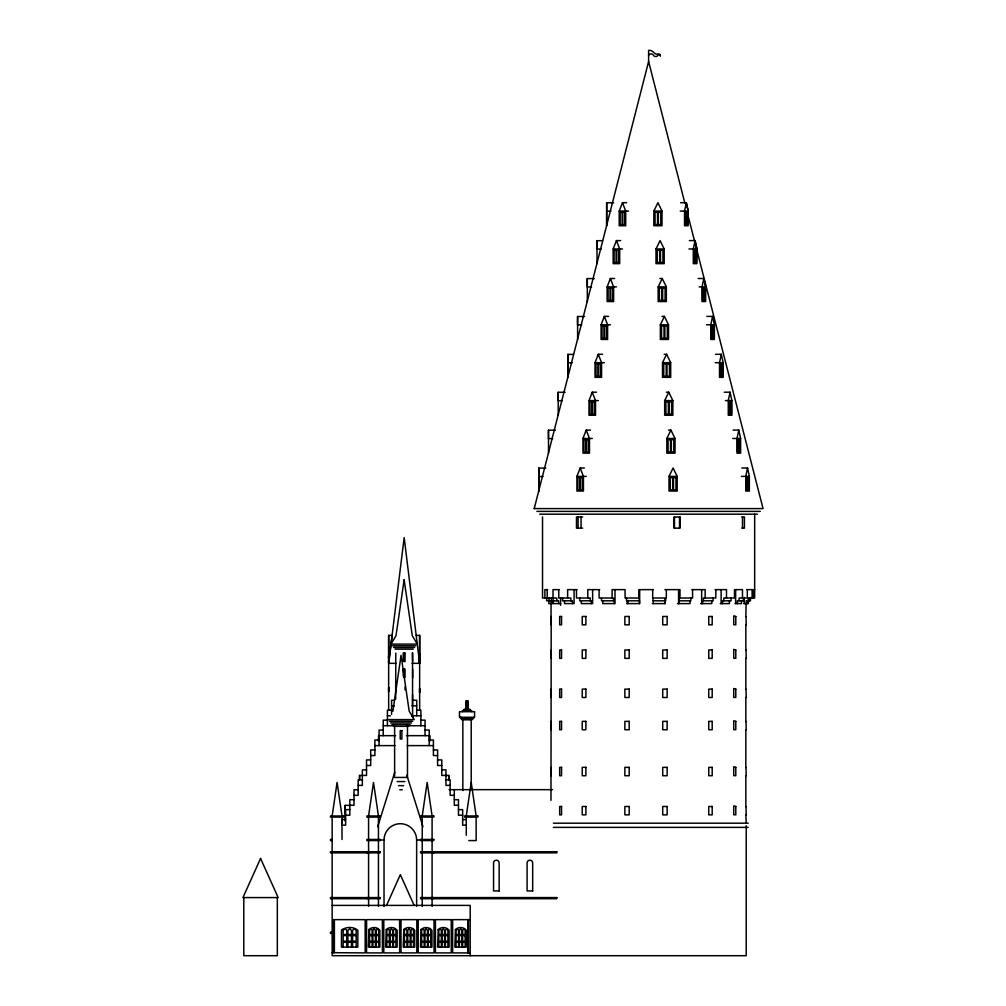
<?xml version="1.0" encoding="UTF-8"?>
<svg xmlns="http://www.w3.org/2000/svg" width="1006" height="1006" viewBox="0 0 1006 1006"><rect width="100%" height="100%" fill="white"/><g stroke="black" fill="none" stroke-linecap="round" stroke-linejoin="round"><path stroke-width="1.5" d="M412.058 663.331L419.628 663.331L404.173 537.594L388.643 663.331L388.656 635.39L392.101 635.39L388.643 663.331L396.201 663.331M419.074 658.678L419.653 663.331L419.64 635.39L416.207 635.39M419.628 655.019L419.64 653.787L419.64 655.887M345.196 821.072L345.196 805.353L350.78 805.353M359.532 779.637L359.557 775.437L366.524 775.437L366.524 759.907L370.698 759.907M448.739 775.437L448.726 779.637L448.739 775.437L441.772 775.437L441.772 759.907L437.597 759.907M538.788 468.092L538.751 491.142L538.788 468.092L545.768 468.092M555.475 430.191L548.484 430.191L548.446 438.578L552.722 438.578M565.171 392.29L558.192 392.29L558.229 415.34M567.887 354.389L567.849 377.451L567.887 354.389L573.47 354.389M584.574 316.488L577.582 316.488L577.545 324.875L581.82 324.875M594.269 278.587L587.29 278.587L587.328 301.649M602.569 240.686L596.986 240.686L597.023 263.748M606.681 202.784L606.643 225.847L606.681 202.784L613.673 202.784M332.156 815.979L337.085 782.442L342.015 815.979M368.573 815.979L373.503 782.442L378.445 815.979M392.906 711.229L401.054 655.334L409.203 711.229L414.208 719.604L387.888 719.604M422.231 815.979L427.16 782.442L432.09 815.979M466.281 815.979L471.21 782.442L476.14 815.979M686.356 202.696L684.545 211.084L684.545 225.746L688.167 225.746L688.167 211.084L686.356 202.696L680.609 202.696M695.108 240.597L693.297 248.985L693.297 263.647L696.919 263.647L696.944 248.985L695.108 240.597L689.349 240.597M703.848 278.499L702.037 286.886L702.037 301.549L705.659 301.549L705.659 286.886L703.848 278.499L698.101 278.499M712.588 316.4L710.777 324.787L710.777 339.45L714.398 339.45L714.398 324.787L712.588 316.4L706.841 316.4M721.327 354.301L719.516 362.688L719.516 377.351L723.138 377.351L723.138 362.688L721.327 354.301L715.58 354.301M730.079 392.202L728.269 400.577L728.269 415.252L731.89 415.252L731.89 400.577L730.079 392.202L724.32 392.202M738.819 430.103L737.008 438.478L737.008 453.153L740.63 453.153L740.63 438.478L738.819 430.103L733.072 430.103M747.559 468.004L745.748 476.379L745.748 491.054L749.369 491.054L749.369 476.379L747.559 468.004L741.812 468.004M534.211 508.596L648.606 61.492L648.606 50.313A6.35 6.35 0 0 1 653.95 52.689A3.861 3.861 0 0 0 658.012 53.997A1.849 1.849 0 0 1 660.326 56.122A1.258 1.258 0 0 0 657.999 55.255A2.653 2.653 0 0 1 653.41 55.255A2.779 2.779 0 0 0 648.606 55.255M377.665 826.743L394.78 772.193M622.462 202.696L625.719 211.084L625.719 225.746L619.206 225.746L619.206 211.084L622.462 202.696L626.7 202.696M616.427 240.597L619.683 248.985L619.683 263.647L613.157 263.647L613.157 248.985L616.427 240.597L620.664 240.597M610.378 278.499L613.635 286.886L613.635 301.549L607.121 301.549L607.121 286.886L610.378 278.499L614.616 278.499M604.342 316.4L607.599 324.787L607.599 339.45L601.085 339.45L601.085 324.787L604.342 316.4L608.58 316.4M598.306 354.301L601.563 362.688L601.563 377.351L595.036 377.351L595.036 362.688L598.306 354.301L602.544 354.301M592.257 392.202L595.514 400.577L595.514 415.252L589 415.252L589 400.577L592.257 392.202L596.495 392.202M586.221 430.103L589.478 438.478L589.478 453.153L582.964 453.153L582.964 438.478L586.221 430.103L590.459 430.103M580.185 468.004L583.442 476.379L583.442 491.054L576.916 491.054L576.916 476.379L580.185 468.004L584.423 468.004M386.543 905.4L400.338 874.667L414.132 905.4M653.837 211.084L657.924 202.696L662.011 211.084L662.011 225.746L653.837 225.746L653.837 211.084L662.011 211.084M656 248.985L660.087 240.597L664.186 248.985L664.186 263.647L656 263.647L656 248.985L664.186 248.985M662.262 278.499L666.349 286.886L666.349 301.549L658.176 301.549L658.176 286.886L662.262 278.499L659.835 278.499M664.425 316.4L668.512 324.787L668.512 339.45L660.338 339.45L660.338 324.787L664.425 316.4L662.011 316.4M666.601 354.301L670.688 362.688L670.688 377.351L662.501 377.351L662.501 362.688L666.601 354.301L664.174 354.301M668.764 392.202L672.851 400.577L672.851 415.252L664.677 415.252L664.677 400.577L668.764 392.202L666.349 392.202M670.927 430.103L675.026 438.478L675.026 453.153L666.84 453.153L666.84 438.478L670.927 430.103L668.512 430.103M669.015 476.379L673.102 468.004L677.189 476.379L677.189 491.054L669.015 491.054L669.015 476.379L677.189 476.379M550.986 800.336L551.2 616.464M550.986 658.377L551.2 649.989M550.986 697.498L551.2 689.11M550.986 729.752L551.2 721.365M550.986 775.739L551.2 767.352M619.206 211.084L628.549 211.084M680.232 211.084L688.167 211.084L688.217 218.415M606.643 211.172L610.919 211.172M613.157 248.985L622.5 248.985M688.984 248.985L696.919 248.985L694.957 240.597M601.211 249.073L596.948 249.073L596.986 240.686M591.515 286.974L587.24 286.974L587.29 278.587M607.121 286.886L616.464 286.886M658.176 286.886L666.349 286.886M699.157 286.886L705.659 286.886M601.085 324.787L610.428 324.787M660.338 324.787L668.512 324.787M706.463 324.787L714.398 324.787M577.62 339.55L577.582 316.488M567.849 362.776L572.112 362.776M595.036 362.688L604.38 362.688M662.501 362.688L670.688 362.688M715.216 362.688L723.138 362.688M589 400.577L598.344 400.577M664.677 400.577L672.851 400.577M725.389 400.577L731.89 400.577M562.417 400.677L558.141 400.677L558.192 392.29M582.964 438.478L592.308 438.478M666.84 438.478L675.026 438.478M732.695 438.478L740.63 438.478M548.522 453.241L548.484 430.191M576.916 476.379L586.272 476.379M741.435 476.379L749.369 476.379M538.751 476.479L543.014 476.479M534.148 508.596L763.051 508.596L687.513 213.561M536.902 511.388L760.297 511.388M539.719 514.179L757.48 514.179M582.663 516.983L576.488 516.983L576.488 528.15L582.663 528.15M741.812 516.983L744.427 516.983L744.427 528.15L741.812 528.15M547.629 589.629L544.875 589.629L544.875 598.017M559.097 589.629L552.998 589.629L552.998 598.017M577.042 589.629L567.635 589.629L567.635 598.017M599.702 589.629L587.793 589.629L587.793 598.017M653.447 589.629L638.885 589.629L638.885 598.017M664.916 589.629L679.993 589.629L679.993 598.017M691.864 589.629L705.156 589.629L705.156 598.017M715.04 589.629L726.483 589.629L726.483 598.017M746.867 589.629L752.098 589.629L752.098 598.017M754.663 589.629L753.381 589.629L753.381 598.017M560.619 603.6L553.413 603.6L553.413 600.808M626.964 603.6L639.653 603.6L639.653 589.629M652.353 603.6L665.28 603.6L665.28 600.808M677.491 603.6L689.978 603.6L689.978 600.808M700.654 603.6L711.808 603.6L711.808 600.808M720.271 603.6L729.413 603.6L729.413 600.808M735.009 603.6L741.472 603.6L741.472 600.808M743.862 603.6L748.401 603.6L748.401 600.808M745.836 616.615L746.213 600.808L750.489 600.808L750.489 598.017M550.986 624.839L551.074 600.808L546.711 600.808L546.711 598.017M745.836 624.839L745.836 650.153M392.591 645.802L415.717 645.802M393.598 647.474L414.635 647.474M395.031 649.147L413.265 649.147M395.798 653.12L395.672 699.007M745.836 658.377L745.836 689.273M412.674 661.47L412.498 652.655L412.623 717.492M412.674 669.078L412.674 677.893M745.836 697.498L745.836 721.528M394.377 700.239L391.585 700.239L391.585 714.373M412.535 700.239L416.71 700.239L416.71 715.769M391.585 705.822L394.377 705.822M411.995 705.822L416.71 705.822M391.585 710.186L387.411 710.186L387.411 725.716M416.71 710.186L420.885 710.186L420.885 725.716M387.411 715.769L390.454 715.769M411.756 715.769L420.885 715.769M387.411 720.133L383.236 720.133L383.236 735.663M420.885 720.133L425.06 720.133L425.06 735.663M389.498 721.289L412.611 721.289M390.504 722.962L411.542 722.962M391.925 724.634L410.171 724.634M383.236 725.716L394.075 725.716M407.191 725.716L425.06 725.716M393.421 726.319L408.675 726.319M745.836 729.752L745.836 767.515M383.236 730.079L379.061 730.079L379.061 745.609M425.06 730.079L429.235 730.079L429.235 745.609M379.061 735.663L395.622 735.663M406.474 735.663L429.235 735.663M379.061 740.014L374.886 740.014L374.886 755.556L370.698 755.556M429.235 740.014L433.41 740.014L433.41 755.556L437.597 755.556M374.886 745.609L394.905 745.609M407.229 745.609L433.41 745.609M374.886 749.96L370.698 749.96L370.698 765.503L366.524 765.503M433.41 749.96L437.597 749.96L437.597 765.503L441.772 765.503M366.524 769.854L362.349 769.854L362.349 785.384L358.174 785.384M441.772 769.854L445.947 769.854L445.947 785.384L450.122 785.384M745.836 775.739L745.836 806.636M394.616 777.437L407.48 777.437L407.48 726.319M362.349 779.801L358.174 779.801L358.174 795.331L353.999 795.331M445.947 779.801L450.122 779.801L450.122 795.331L454.297 795.331M397.181 781.549L404.915 781.549M398.464 785.648L403.632 785.648M358.174 789.748L353.999 789.748L353.999 805.278L349.824 805.278M399.772 789.76L402.325 789.76M449.091 789.66L552.508 789.66M353.999 799.695L349.824 799.695L349.824 815.225L345.636 815.225M454.297 799.695L458.472 799.695L458.472 815.225L462.659 815.225M458.472 805.278L454.297 805.278L454.297 789.748M349.824 809.629L345.636 809.629L345.636 825.172L342.015 825.172L341.977 819.576L345.636 819.576M458.472 809.629L462.659 809.629L462.659 825.172L466.281 825.172M345.159 813.741L345.196 805.353M745.836 814.86L746.213 822.682M462.659 819.576L466.281 819.576M553.426 823.185L748.162 823.185M553.426 827.372L748.162 827.372M332.156 839.457L330.471 839.457L330.471 840.576L332.156 840.576M379.514 840.01L384.028 840.01A16.31 16.31 0 0 1 400.338 823.7A16.31 16.31 0 0 1 416.635 840.01L416.635 906.356M416.635 840.01L421.149 840.01M468.821 840.576L476.14 840.576L476.14 817.098M332.156 905.4L470.192 905.4L470.192 955.7M470.192 919.647L452.65 919.647L452.65 952.908L470.192 952.908M332.936 932.222L330.471 932.222L330.471 933.342L332.936 933.342M332.156 952.669L365.178 952.908L365.178 919.647L333.552 919.647L333.552 952.669M746.213 624.839L746.012 616.615M746.213 658.377L746.012 650.153M746.213 697.498L746.012 689.273M746.213 729.752L746.012 721.528M746.213 775.739L746.012 767.515M746.213 814.86L746.012 806.636M406.814 775.148L422.998 826.743M648.606 61.492L684.809 202.923M686.218 202.696L688.217 211.084M703.684 278.499L705.357 285.49M359.557 775.437L359.57 779.637M419.64 635.39L419.653 663.331M388.656 635.39L388.668 663.331M754.663 514.179L754.663 598.017L748.175 598.017L748.175 600.808M749.357 598.017L749.357 600.808M747.332 600.808L747.332 603.6M747.295 589.629L747.295 598.017L739.07 598.017L739.07 600.808M746.213 825.813L746.213 955.7L332.156 955.7L332.156 817.098M744.239 597.401L744.239 603.6M743.371 598.017L743.371 600.808L737.36 600.808L737.36 603.6M742.491 516.983L742.491 528.15M742.491 598.017L742.491 589.629L734.481 589.629L734.481 598.017L723.804 598.017L723.804 600.808M735.65 589.629L735.65 603.6M731.06 598.017L731.06 600.808L722.459 600.808L722.459 603.6M721.126 589.629L721.126 603.6M715.819 589.629L715.819 598.017L703.408 598.017L703.408 600.808M713.141 598.017L713.141 600.808L702.54 600.808L702.54 603.6M701.66 589.629L701.66 603.6M692.581 589.629L692.581 598.017L679.276 598.017L679.276 600.808M690.82 598.017L690.82 600.808L678.924 600.808L678.924 603.6M679.515 516.983L679.515 528.15M678.572 589.629L678.572 603.6M674.485 516.983L674.485 528.15M666.337 589.629L666.337 598.017L652.68 598.017L652.68 589.629M665.632 598.017L665.632 600.808L653.07 600.808L653.07 598.017M664.916 599.413L664.916 603.6M653.259 600.808L653.259 603.6M639.451 603.6L639.451 600.808L626.537 600.808L626.537 598.017M639.275 600.808L639.275 598.017L625.091 598.017L625.091 589.629L612.088 589.629L612.088 598.017M627.995 600.494L627.995 603.6M627.266 600.808L627.266 603.6M615.006 589.629L615.006 603.6L602.732 603.6L602.732 600.808M614.276 603.6L614.276 600.808L601.525 600.808L601.525 598.017M613.547 600.808L613.547 598.017L599.098 598.017L599.098 589.629M592.635 589.629L592.635 603.6L581.33 603.6L581.33 600.808M591.377 603.6L591.377 600.808L579.707 600.808L579.707 598.017M590.22 600.808L590.22 598.017L576.488 598.017L576.488 589.629M581.053 516.983L581.053 528.15M578.098 516.983L578.098 528.15M574.086 589.629L574.086 603.6L564.504 603.6L564.504 600.808M572.414 603.6L572.414 600.808L562.593 600.808L562.593 598.017M570.867 600.808L570.867 598.017L558.783 598.017L558.783 589.629M560.619 598.017L560.619 605.285M558.644 603.6L558.644 600.808L551.338 600.808L551.338 598.017M556.808 600.808L556.808 598.017L542.536 598.017L542.536 516.983M553.137 599.413L553.137 603.6L548.798 603.6L548.798 600.808M549.012 598.017L549.012 600.808M547.214 589.629L547.214 598.017M473.725 717.291L473.725 718.121L460.32 718.121L460.32 717.291M472.895 718.121L472.895 718.963L461.15 718.963L461.15 717.291M472.053 718.963L472.053 719.806L461.993 719.806L461.993 718.963M471.776 711.695L471.776 710.852L462.27 710.852L462.27 711.695M471.21 719.806L471.21 788.968M470.657 710.852L470.657 710.022L463.389 710.022L463.389 710.852M469.815 710.022L469.815 709.18L464.231 709.18L464.231 710.022M468.456 919.647L468.456 952.908M467.953 919.647L467.953 952.908M467.865 709.18L467.865 700.792L466.18 700.792L466.18 709.18M467.689 700.792L467.689 709.18M466.356 700.792L466.356 709.18M466.281 817.098L466.281 835.269M465.149 947.086L465.149 942.295L462.647 942.295L462.647 947.086M462.835 719.806L462.835 790.54M461.867 947.086L461.867 942.295L459.352 942.295L459.352 947.086M458.573 947.086L458.573 942.295L456.032 942.295L456.032 947.086M447.909 947.086L447.909 942.295L445.406 942.295L445.406 947.086M444.627 947.086L444.627 942.295L442.124 942.295L442.124 947.086M441.345 947.086L441.345 942.295L438.805 942.295L438.805 947.086M433.775 851.742L433.775 852.862M433.775 897.578L433.775 898.698M432.09 817.098L432.09 839.457M432.09 840.576L432.09 897.578M432.09 898.698L432.09 906.318M430.757 947.086L430.757 942.295L428.254 942.295L428.254 947.086M427.475 947.086L427.475 942.295L424.972 942.295L424.972 947.086M424.192 947.086L424.192 942.295L421.652 942.295L421.652 947.086M422.231 817.098L422.231 839.457M422.231 840.576L422.231 897.578M422.231 898.698L422.231 906.318M419.64 657.974L419.653 710.223M413.529 947.086L413.529 942.295L411.014 942.295L411.014 947.086M412.535 694.656L412.535 705.822M410.234 947.086L410.234 942.295L407.732 942.295L407.732 947.086M406.952 947.086L406.952 942.295L404.412 942.295L404.412 947.086M405.041 687.023L405.041 689.814M404.148 653.095L404.148 661.47M404.148 669.078L404.148 677.466L405.041 677.466L405.041 669.078L403.255 669.078L403.255 676.07M395.962 947.086L395.962 942.295L393.459 942.295L393.459 947.086M394.616 726.319L394.616 775.89M392.68 947.086L392.68 942.295L390.177 942.295L390.177 947.086M389.385 947.086L389.385 942.295L386.845 942.295L386.845 947.086M388.656 660.188L388.668 710.223M384.028 840.01L384.028 906.557M378.684 947.086L378.684 942.295L376.181 942.295L376.181 947.086M378.445 817.098L378.445 839.457M378.445 840.576L378.445 897.578M378.445 898.698L378.445 906.318M375.389 947.086L375.389 942.295L372.886 942.295L372.886 947.086M372.107 947.086L372.107 942.295L369.567 942.295L369.567 947.086M368.573 817.098L368.573 839.457M368.573 840.576L368.573 897.578M368.573 898.698L368.573 906.318M366.901 851.742L366.901 852.862M366.901 897.578L366.901 898.698M356.174 947.086L356.174 942.295L352.59 942.295L352.59 947.086M351.471 947.086L351.471 942.295L347.9 942.295L347.9 947.086M346.781 947.086L346.781 942.295L343.147 942.295L343.147 947.086M342.015 817.098L342.015 839.457M334.382 919.647L334.382 952.669M277.329 897.578L277.329 955.7L243.792 955.7L243.792 897.578M388.656 690.456L388.656 691.537L388.656 687.362L388.656 690.456M388.656 657.232L388.656 658.1L388.656 656.013L388.656 657.232M419.628 691.6L419.628 692.681L419.64 688.494L419.628 691.6M378.646 735.663L378.621 741.246L378.646 735.663M429.65 735.663L429.625 741.246L429.65 735.663M404.148 579.846L395.999 635.742L390.982 644.117L417.314 644.117L412.297 635.742L404.148 579.846M260.567 858.458L242.949 897.578L278.172 897.578L260.567 858.458M368.95 929.531L368.397 947.086L379.853 947.086L379.853 930.311C377.539 926.803 371.83 926.652 368.95 929.531M386.229 929.531L385.675 947.086L397.131 947.086L397.131 930.311C394.817 926.803 389.108 926.652 386.229 929.531M403.796 929.531L403.243 947.086L414.698 947.086L414.698 930.311C412.385 926.803 406.675 926.652 403.796 929.531M421.036 929.531L420.47 947.086L431.939 947.086L431.939 930.311C429.625 926.803 423.916 926.652 421.036 929.531M438.188 929.531L437.623 947.086L449.091 947.086L449.091 930.311C446.777 926.803 441.068 926.652 438.188 929.531M455.416 929.531L454.863 947.086L466.319 947.086L466.319 930.311C464.005 926.803 458.296 926.652 455.416 929.531M374.144 928.915L372.886 930.311L372.886 934.473L375.389 934.473L375.389 930.311L374.144 928.915M377.426 928.915L376.181 930.311L376.181 934.473L378.684 934.473L378.684 930.311L377.426 928.915M391.422 928.915L390.177 930.311L390.177 934.473L392.68 934.473L392.68 930.311L391.422 928.915M394.704 928.915L393.459 930.311L393.459 934.473L395.962 934.473L395.962 930.311L394.704 928.915M408.989 928.915L407.732 930.311L407.732 934.473L410.234 934.473L410.234 930.311L408.989 928.915M412.271 928.915L411.014 930.311L411.014 934.473L413.529 934.473L413.529 930.311L412.271 928.915M426.217 928.915L424.972 930.311L424.972 934.473L427.475 934.473L427.475 930.311L426.217 928.915M429.512 928.915L428.254 930.311L428.254 934.473L430.757 934.473L430.757 930.311L429.512 928.915M443.382 928.915L442.124 930.311L442.124 934.473L444.627 934.473L444.627 930.311L443.382 928.915M446.664 928.915L445.406 930.311L445.406 934.473L447.909 934.473L447.909 930.311L446.664 928.915M460.61 928.915L459.352 930.311L459.352 934.473L461.867 934.473L461.867 930.311L460.61 928.915M463.892 928.915L462.647 930.311L462.647 934.473L465.149 934.473L465.149 930.311L463.892 928.915M370.837 928.915L369.567 930.286L369.567 934.473L372.107 934.473L372.107 930.311L370.837 928.915M388.115 928.915L386.845 930.286L386.845 934.473L389.385 934.473L389.385 930.311L388.115 928.915M405.682 928.915L404.412 930.286L404.412 934.473L406.952 934.473L406.952 930.311L405.682 928.915M422.922 928.915L421.652 930.286L421.652 934.473L424.192 934.473L424.192 930.311L422.922 928.915M440.075 928.915L438.805 930.286L438.805 934.473L441.345 934.473L441.345 930.311L440.075 928.915M457.302 928.915L456.032 930.286L456.032 934.473L458.573 934.473L458.573 930.311L457.302 928.915M342.266 929.531L341.474 930.311L341.474 947.086L357.847 947.086L357.847 930.311C353.747 926.589 346.844 926.727 342.266 929.531M349.686 928.915L347.9 930.311L347.9 934.473L351.471 934.473L351.471 930.311L349.686 928.915M354.376 928.915L352.59 930.311L352.59 934.473L356.174 934.473L356.174 930.311L354.376 928.915M344.97 928.915L343.147 930.286L343.147 934.473L346.781 934.473L346.781 930.311L344.97 928.915M622.136 212.341L620.174 212.341L620.174 224.489L622.136 224.489L622.136 212.341M624.739 212.341L622.789 212.341L622.789 224.489L624.739 224.489L624.739 212.341M657.522 212.341L655.057 212.341L655.057 224.489L657.522 224.489L657.522 212.341M660.791 212.341L658.339 212.341L658.339 224.489L660.791 224.489L660.791 212.341M686.18 212.341L685.099 212.341L685.099 224.489L686.18 224.489L686.18 212.341M687.626 212.341L686.545 212.341L686.545 224.489L687.626 224.489L687.614 212.341M616.1 250.243L614.138 250.243L614.138 262.39L616.1 262.39L616.1 250.243M618.703 250.243L616.741 250.243L616.741 262.39L618.703 262.39L618.703 250.243M659.685 250.243L657.232 250.243L657.232 262.39L659.685 262.39L659.685 250.243M662.954 250.243L660.502 250.243L660.502 262.39L662.954 262.39L662.954 250.243M694.92 250.243L693.838 250.243L693.838 262.39L694.92 262.39L694.92 250.243M696.366 250.243L695.284 250.243L695.284 262.39L696.366 262.39L696.366 250.243M610.051 288.144L608.102 288.144L608.102 300.291L610.051 300.291L610.051 288.144M612.667 288.144L610.705 288.144L610.705 300.291L612.667 300.291L612.667 288.144M661.847 288.144L659.395 288.144L659.395 300.291L661.847 300.291L661.847 288.144M665.117 288.144L662.665 288.144L662.665 300.291L665.117 300.291L665.117 288.144M703.659 288.144L702.578 288.144L702.578 300.291L703.659 300.291L703.659 288.144M705.118 288.144L704.024 288.144L704.024 300.291L705.118 300.291L705.118 288.144M604.015 326.045L602.053 326.045L602.053 338.192L604.015 338.192L604.015 326.045M606.618 326.045L604.669 326.045L604.669 338.192L606.618 338.192L606.618 326.045M664.023 326.045L661.571 326.045L661.571 338.192L664.023 338.192L664.023 326.045M667.292 326.045L664.84 326.045L664.84 338.192L667.292 338.192L667.292 326.045M712.411 326.045L711.317 326.045L711.317 338.192L712.411 338.192L712.411 326.045M713.858 326.045L712.776 326.045L712.776 338.192L713.858 338.192L713.858 326.045M597.979 363.946L596.017 363.946L596.017 376.093L597.979 376.093L597.979 363.946M600.582 363.946L598.62 363.946L598.62 376.093L600.582 376.093L600.582 363.946M666.186 363.946L663.734 363.946L663.734 376.093L666.186 376.093L666.186 363.946M669.455 363.946L667.003 363.946L667.003 376.093L669.455 376.093L669.455 363.946M721.151 363.946L720.07 363.946L720.07 376.093L721.151 376.093L721.151 363.946M722.597 363.946L721.516 363.946L721.516 376.093L722.597 376.093L722.597 363.946M591.93 401.834L589.981 401.834L589.981 413.994L591.93 413.994L591.93 401.834M594.546 401.834L592.584 401.834L592.584 413.994L594.546 413.994L594.546 401.834M668.361 401.834L665.897 401.834L665.897 413.994L668.361 413.994L668.361 401.834M671.631 401.834L669.179 401.834L669.179 413.994L671.631 413.994L671.631 401.834M729.891 401.834L728.809 401.834L728.809 413.994L729.891 413.994L729.891 401.834M731.337 401.834L730.255 401.834L730.255 413.994L731.337 413.994L731.337 401.834M585.894 439.735L583.945 439.735L583.945 451.895L585.894 451.895L585.894 439.735M588.497 439.735L586.548 439.735L586.548 451.895L588.497 451.895L588.497 439.735M670.524 439.735L668.072 439.735L668.072 451.895L670.524 451.895L670.524 439.735M673.794 439.735L671.342 439.735L671.342 451.895L673.794 451.895L673.794 439.735M738.643 439.735L737.549 439.735L737.549 451.895L738.643 451.895L738.643 439.735M740.089 439.735L738.995 439.735L738.995 451.895L740.089 451.895L740.089 439.735M579.858 477.636L577.897 477.636L577.897 489.796L579.858 489.796L579.858 477.636M582.461 477.636L580.512 477.636L580.512 489.796L582.461 489.796L582.461 477.636M672.687 477.636L670.235 477.636L670.235 489.796L672.687 489.796L672.687 477.636M675.957 477.636L673.504 477.636L673.504 489.796L675.957 489.796L675.957 477.636M747.383 477.636L746.289 477.636L746.289 489.796L747.383 489.796L747.383 477.636M748.829 477.636L747.747 477.636L747.747 489.796L748.829 489.796L748.829 477.636M679.993 516.983L674.007 516.983L674.007 528.15L679.993 528.15L679.993 516.983M561.549 616.464L559.676 616.464L559.676 624.839L561.549 624.839L561.549 616.464M585.882 616.464L582.235 616.464L582.235 624.839L585.882 624.839L585.882 616.464M629.19 616.464L624.864 616.464L624.864 624.839L629.19 624.839L629.19 616.464M667.129 616.464L662.715 616.464L662.715 624.839L667.129 624.839L667.129 616.464M712.185 616.464L708.752 616.464L708.752 624.839L712.185 624.839L712.185 616.464M735.788 616.464L733.726 615.861L733.726 624.713L735.788 624.839L735.788 616.464M561.549 649.989L559.676 649.989L559.676 658.377L561.549 658.377L561.549 649.989M585.882 649.989L582.235 649.989L582.235 658.377L585.882 658.377L585.882 649.989M629.19 649.989L624.864 649.989L624.864 658.364L629.19 658.377L629.19 649.989M667.129 649.989L662.715 649.989L662.715 658.377L667.129 658.377L667.129 649.989M712.185 649.989L708.752 649.989L708.752 658.377L712.185 658.377L712.185 649.989M735.788 649.989L733.726 649.398L733.726 658.251L735.788 658.377L735.788 649.989M405.041 653.095L403.255 653.095L403.255 661.47L405.041 661.47L405.041 653.095M561.549 689.11L559.676 689.11L559.676 697.498L561.549 697.498L561.549 689.11M585.882 689.11L582.235 689.11L582.235 697.498L585.882 697.498L585.882 689.11M629.19 689.11L624.864 689.11L624.864 697.485L629.19 697.498L629.19 689.11M667.129 689.11L662.715 689.11L662.715 697.498L667.129 697.498L667.129 689.11M712.185 689.11L708.752 689.11L708.752 697.498L712.185 697.498L712.185 689.11M735.788 689.11L733.726 688.519L733.726 697.372L735.788 697.498L735.788 689.11M474.568 711.695L459.478 711.695L459.478 717.291L474.568 717.291L474.568 711.695M561.549 721.365L559.676 721.365L559.676 729.752L561.549 729.752L561.549 721.365M585.882 721.365L582.235 721.365L582.235 729.752L585.882 729.752L585.882 721.365M629.19 721.365L624.864 721.365L624.864 729.74L629.19 729.752L629.19 721.365M667.129 721.365L662.715 721.365L662.715 729.752L667.129 729.752L667.129 721.365M712.185 721.365L708.752 721.365L708.752 729.752L712.185 729.752L712.185 721.365M735.788 721.365L733.726 720.761L733.726 729.614L735.788 729.752L735.788 721.365M401.884 730.633L400.212 730.633L400.212 739.02L401.884 739.02L401.884 730.633M561.549 767.352L559.676 767.352L559.676 775.739L561.549 775.739L561.549 767.352M585.882 767.352L582.235 767.352L582.235 775.739L585.882 775.739L585.882 767.352M629.19 767.352L624.864 767.352L624.864 775.727L629.19 775.739L629.19 767.352M667.129 767.352L662.715 767.352L662.715 775.739L667.129 775.739L667.129 767.352M712.185 767.352L708.752 767.352L708.752 775.739L712.185 775.739L712.185 767.352M735.788 767.352L733.726 766.761L733.726 775.613L735.788 775.739L735.788 767.352M561.549 806.472L559.676 806.472L559.676 814.86L561.549 814.86L561.549 806.472M585.882 806.472L582.235 806.472L582.235 814.86L585.882 814.86L585.882 806.472M629.19 806.472L624.864 806.472L624.864 814.86L629.19 814.86L629.19 806.472M667.129 806.472L662.715 806.472L662.715 814.86L667.129 814.86L667.129 806.472M712.185 806.472L708.752 806.472L708.752 814.86L712.185 814.86L712.185 806.472M735.788 806.472L733.726 805.881L733.726 814.734L735.788 814.86L735.788 806.472M343.687 815.979L330.471 815.979L330.471 817.098L343.687 817.098L343.687 815.979M380.117 815.979L366.901 815.979L366.901 817.098L380.117 817.098L380.117 815.979M433.775 815.979L420.558 815.979L420.558 817.098L433.775 817.098L433.775 815.979M477.825 815.979L464.609 815.979L464.609 817.098L477.825 817.098L477.825 815.979M380.117 839.457L366.901 839.457L366.901 840.576L380.117 840.576L380.117 839.457M433.775 839.457L420.558 839.457L420.558 840.576L433.775 840.576L433.775 839.457M380.117 851.742L330.471 851.742L330.471 852.862L380.117 852.862L380.117 851.742M556.808 851.742L420.558 851.742L420.558 852.862L556.808 852.862L556.808 851.742M499.139 890.939L493.556 890.939L493.556 862.997A2.792 2.792 0 0 1 496.348 860.205A2.792 2.792 0 0 1 499.139 862.997L499.139 890.939M532.677 890.939L527.081 890.939L527.081 862.997A2.792 2.792 0 0 1 529.873 860.205A2.792 2.792 0 0 1 532.677 862.997L532.677 890.939M380.117 897.578L330.471 897.578L330.471 898.698L380.117 898.698L380.117 897.578M556.808 897.578L420.558 897.578L420.558 898.698L556.808 898.698L556.808 897.578M382.393 919.647L366.574 919.647L366.574 952.908L382.393 952.908L382.393 919.647M399.608 919.647L383.789 919.647L383.789 952.908L399.608 952.908L399.608 919.647M416.824 919.647L401.004 919.647L401.004 952.908L416.824 952.908L416.824 919.647M434.039 919.647L418.219 919.647L418.219 952.908L434.039 952.908L434.039 919.647M451.254 919.647L435.435 919.647L435.435 952.908L451.254 952.908L451.254 919.647M346.781 935.593L343.147 935.593L343.147 941.176L346.781 941.176L346.781 935.593M351.471 935.593L347.9 935.593L347.9 941.176L351.471 941.176L351.471 935.593M356.174 935.593L352.59 935.593L352.59 941.176L356.174 941.176L356.174 935.593M372.107 935.593L369.567 935.593L369.567 941.176L372.107 941.176L372.107 935.593M375.389 935.593L372.886 935.593L372.886 941.176L375.389 941.176L375.389 935.593M378.684 935.593L376.181 935.593L376.181 941.176L378.684 941.176L378.684 935.593M389.385 935.593L386.845 935.593L386.845 941.176L389.385 941.176L389.385 935.593M392.68 935.593L390.177 935.593L390.177 941.176L392.68 941.176L392.68 935.593M395.962 935.593L393.459 935.593L393.459 941.176L395.962 941.176L395.962 935.593M406.952 935.593L404.412 935.593L404.412 941.176L406.952 941.176L406.952 935.593M410.234 935.593L407.732 935.593L407.732 941.176L410.234 941.176L410.234 935.593M413.529 935.593L411.014 935.593L411.014 941.176L413.529 941.176L413.529 935.593M424.192 935.593L421.652 935.593L421.652 941.176L424.192 941.176L424.192 935.593M427.475 935.593L424.972 935.593L424.972 941.176L427.475 941.176L427.475 935.593M430.757 935.593L428.254 935.593L428.254 941.176L430.757 941.176L430.757 935.593M441.345 935.593L438.805 935.593L438.805 941.176L441.345 941.176L441.345 935.593M444.627 935.593L442.124 935.593L442.124 941.176L444.627 941.176L444.627 935.593M447.909 935.593L445.406 935.593L445.406 941.176L447.909 941.176L447.909 935.593M458.573 935.593L456.032 935.593L456.032 941.176L458.573 941.176L458.573 935.593M461.867 935.593L459.352 935.593L459.352 941.176L461.867 941.176L461.867 935.593M465.149 935.593L462.647 935.593L462.647 941.176L465.149 941.176L465.149 935.593"/></g></svg>
